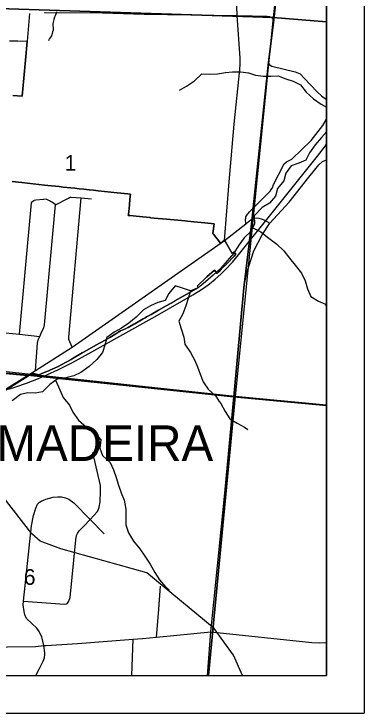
# Model space of a CAD drawing. Extents: x 0 to 34, y 0 to 22.
# Drawn here: x 8.069 to 9, y 14 to 15.858 of the extents above; entities that cross this region are included whole.
import ezdxf

# ---------------------------------------------------------------- set-up
doc = ezdxf.new("R2010")
doc.units = 0
for name, color, linetype in [('GM_X_City_Street', 7, 'Continuous'), ('GM_X_Corporation_Text', 7, 'Continuous'), ('GM_X_County_Road', 7, 'Continuous'), ('GM_X_Minor_River', 7, 'Continuous'), ('GM_X_Rail_Line', 7, 'Continuous'), ('GM_X_Section', 7, 'Continuous'), ('GM_X_Section_Text', 7, 'Continuous'), ('GM_X_State_Route', 7, 'Continuous'), ('GM_X_Unincorporated', 7, 'Continuous'), ('SH_Data', 7, 'Continuous')]:
    doc.layers.add(name, color=color, linetype=linetype)

msp = doc.modelspace()

# ---------------------------------------------------------------- linework, layer by layer
at = {"layer": 'GM_X_City_Street'}
for p, q in [((8.5831, 14.1), (8.5921, 14.2156)), ((8.3825, 14.1), (8.3861, 14.1963))]:
    msp.add_line(p, q, dxfattribs=at)
for points in [[(8.6284, 15.2561), (8.6412, 15.4115), (8.6542, 15.5648), (8.6697, 15.7102), (8.6708, 15.7253), (8.6703, 15.7405), (8.6623, 15.8542), (8.6542, 16.0723)], [(8.7494, 15.3017), (8.8009, 15.3574), (8.853, 15.4241), (8.8794, 15.4571), (8.8898, 15.466), (8.9, 15.4706)], [(8.0832, 15.0066), (8.1156, 15.3556), (8.1168, 15.3586), (8.1188, 15.3606), (8.121, 15.362), (8.1236, 15.3632), (8.1264, 15.3638), (8.1473, 15.3657)], [(8.1261, 14.9107), (8.1315, 14.9833), (8.1332, 14.9917), (8.1374, 15.0011), (8.1431, 15.0139), (8.1482, 15.0233), (8.1499, 15.0317), (8.1789, 15.3507), (8.1733, 15.3553), (8.1632, 15.3616), (8.1564, 15.3644), (8.1473, 15.3657)], [(8.1789, 15.3507), (8.2139, 15.3687), (8.2166, 15.3699), (8.219, 15.3707), (8.2203, 15.3708), (8.2469, 15.3689), (8.275, 15.3668)], [(8.2232, 14.9723), (8.2145, 14.9925), (8.2142, 14.9955), (8.2143, 14.9993), (8.2469, 15.3689)], [(7.9643, 15.0188), (8.0158, 15.0135), (8.0457, 15.0105), (8.0832, 15.0066), (8.1374, 15.0011)], [(7.6676, 14.9419), (7.9597, 14.9102), (7.9764, 14.9087), (8.0369, 14.9033), (8.1046, 14.8972)], [(8.0942, 14.2972), (8.2033, 14.2889), (8.2083, 14.2901), (8.2106, 14.2922), (8.2146, 14.2974), (8.2182, 14.3072), (8.2334, 14.4599), (8.2352, 14.4716), (8.2375, 14.4775), (8.2416, 14.4844), (8.2537, 14.4955), (8.2713, 14.5145), (8.2909, 14.5355), (8.2937, 14.5414), (8.2953, 14.5475), (8.2977, 14.5616), (8.2992, 14.5896), (8.2984, 14.6045), (8.278, 14.6924)], [(8.1479, 14.1791), (8.1425, 14.2024), (8.1342, 14.2189), (8.1291, 14.2255), (8.1028, 14.2502), (8.0981, 14.2583), (8.0953, 14.2698), (8.0931, 14.2873), (8.0942, 14.2972), (8.1151, 14.4973), (8.1205, 14.5252), (8.1271, 14.5444), (8.1313, 14.5549), (8.1362, 14.5602), (8.1411, 14.5633), (8.1532, 14.5688), (8.1725, 14.5739), (8.185, 14.5746), (8.1951, 14.5746), (8.2057, 14.5723), (8.2143, 14.568), (8.2281, 14.5585), (8.2713, 14.5145), (8.3086, 14.4765)], [(8.4478, 14.2018), (8.4529, 14.2648), (8.4587, 14.3372)], [(8.127, 14.1), (8.1368, 14.1185), (8.1461, 14.1377), (8.1497, 14.1467), (8.1502, 14.1491), (8.1507, 14.1536), (8.1505, 14.1604), (8.1479, 14.1791)]]:
    msp.add_lwpolyline(points, dxfattribs=at)
at = {"layer": 'GM_X_County_Road'}
msp.add_line((8.5921, 14.2156), (8.6001, 14.2942), dxfattribs=at)
for points in [[(8.1496, 15.8622), (8.1516, 15.862), (8.3037, 15.8612), (8.4147, 15.8578), (8.6623, 15.8542), (8.742, 15.8523), (8.7487, 15.8515), (8.7528, 15.8494), (8.7562, 15.8463), (8.7578, 15.843), (8.759, 15.8349), (8.7457, 15.729), (8.7479, 15.7232), (8.755, 15.7188), (8.8168, 15.704), (8.83, 15.6987), (8.8407, 15.6871), (8.8751, 15.6512), (8.8866, 15.6399), (8.9, 15.6309)], [(8.6918, 15.328), (8.6954, 15.3323), (8.7056, 15.3425), (8.7507, 15.3875), (8.7515, 15.3886), (8.7557, 15.3946), (8.7562, 15.3957), (8.7587, 15.4048), (8.7863, 15.4581), (8.787, 15.4588), (8.794, 15.4647), (8.8075, 15.4724), (8.8596, 15.522), (8.8903, 15.5612), (8.9, 15.5786)], [(8.6858, 15.3002), (8.6849, 15.3128), (8.6851, 15.315), (8.6859, 15.3187), (8.6871, 15.3214), (8.69, 15.3259), (8.6918, 15.328)], [(8.6927, 15.3061), (8.6975, 15.3103), (8.7027, 15.3134), (8.7075, 15.3149), (8.7148, 15.316), (8.72, 15.3155), (8.7262, 15.3138), (8.7313, 15.3115), (8.7494, 15.3017)], [(8.6284, 15.2561), (8.6858, 15.3002), (8.6927, 15.3061)], [(8.6669, 14.9823), (8.6806, 15.1296), (8.6874, 15.1674), (8.7067, 15.2283), (8.7291, 15.2712), (8.7494, 15.3017)], [(8.1189, 14.9061), (8.1261, 14.9107), (8.2232, 14.9723), (8.6284, 15.2561)], [(8.6001, 14.2942), (8.6295, 14.584), (8.6468, 14.7653), (8.6536, 14.8399), (8.6669, 14.9823)], [(7.798, 14.7098), (7.8288, 14.7285), (7.9816, 14.8208), (8.1046, 14.8972), (8.1075, 14.899), (8.1125, 14.9021), (8.1189, 14.9061)], [(7.5889, 14.1882), (7.7624, 14.1809), (7.975, 14.1748), (7.9758, 14.1749), (8.1262, 14.1771), (8.1479, 14.1791), (8.1543, 14.1796), (8.238, 14.1846), (8.3861, 14.1963), (8.4107, 14.1983), (8.4478, 14.2018), (8.5921, 14.2156)], [(8.5921, 14.2156), (8.8609, 14.1876), (8.881, 14.1865), (8.9, 14.1877)]]:
    msp.add_lwpolyline(points, dxfattribs=at)
at = {"layer": 'GM_X_Minor_River'}
for points in [[(8.1821, 15.8634), (8.1796, 15.8574), (8.1779, 15.8529), (8.1766, 15.8492), (8.1748, 15.8435), (8.173, 15.8364), (8.172, 15.8319), (8.1719, 15.8281), (8.1721, 15.8254), (8.1724, 15.8223), (8.1726, 15.8189), (8.1725, 15.8151), (8.1715, 15.8102), (8.1702, 15.8061), (8.1684, 15.8001), (8.166, 15.7964), (8.1631, 15.7927), (8.1611, 15.7893), (8.1602, 15.7867)], [(8.5088, 15.6554), (8.5278, 15.6661), (8.5488, 15.6801), (8.5686, 15.6988), (8.5892, 15.6977), (8.6105, 15.6992), (8.6311, 15.7026), (8.6502, 15.7037), (8.6723, 15.7045), (8.6925, 15.7011), (8.7115, 15.6954), (8.7321, 15.6927), (8.7519, 15.6927), (8.7717, 15.6931), (8.7916, 15.6851), (8.811, 15.679), (8.8312, 15.6695), (8.8461, 15.6501), (8.8659, 15.6322), (8.8861, 15.6178), (8.9, 15.6098)], [(8.9, 15.5444), (8.8869, 15.5299), (8.8697, 15.5105), (8.8548, 15.4884), (8.8453, 15.4694), (8.8263, 15.4614), (8.8061, 15.4542), (8.7923, 15.4344), (8.7862, 15.4142), (8.7699, 15.3937), (8.7641, 15.3739), (8.7489, 15.3549), (8.7291, 15.3435), (8.7081, 15.3214), (8.7085, 15.2997), (8.7001, 15.2803), (8.6807, 15.2632), (8.6666, 15.2438), (8.6533, 15.2225), (8.6361, 15.202), (8.6186, 15.1826), (8.5984, 15.1636), (8.5786, 15.1457), (8.5584, 15.1297), (8.5385, 15.1225)], [(8.7039, 15.2892), (8.7257, 15.2792), (8.747, 15.2621), (8.768, 15.2465), (8.787, 15.2282), (8.8015, 15.2092), (8.8168, 15.1902), (8.8339, 15.1689), (8.8438, 15.1483), (8.8492, 15.1278), (8.8587, 15.1069), (8.8785, 15.0947), (8.8976, 15.0867), (8.9, 15.0787)], [(8.5385, 15.1225), (8.5172, 15.1293), (8.4974, 15.135), (8.481, 15.1152), (8.4707, 15.0962), (8.4513, 15.0909), (8.4318, 15.0818), (8.4128, 15.0715), (8.3937, 15.0525), (8.3739, 15.0361), (8.3549, 15.0228), (8.3347, 15.0125), (8.3156, 14.9977), (8.3107, 14.9779), (8.3042, 14.9585), (8.2886, 14.9395), (8.2684, 14.9213), (8.2466, 14.9049), (8.2276, 14.8958), (8.2032, 14.8901), (8.1834, 14.887), (8.1639, 14.8733), (8.1441, 14.8539), (8.1251, 14.8501), (8.1053, 14.8509), (8.0862, 14.8467), (8.0633, 14.83)], [(8.5385, 15.1225), (8.5317, 15.1019), (8.5256, 15.0825), (8.5176, 15.0605), (8.5069, 15.0411), (8.5134, 15.0209), (8.5203, 14.9992), (8.5229, 14.9802), (8.5382, 14.9585), (8.5492, 14.9391), (8.5569, 14.9201), (8.5641, 14.9003), (8.5717, 14.8806), (8.5855, 14.8608), (8.6053, 14.8418), (8.6149, 14.8277)], [(8.1794, 14.8842), (8.1902, 14.8593), (8.199, 14.8383), (8.2165, 14.8186), (8.2253, 14.7995), (8.2406, 14.7786), (8.2615, 14.7596), (8.2814, 14.7471), (8.3, 14.7261), (8.297, 14.7037), (8.3042, 14.6847), (8.3248, 14.6657), (8.3336, 14.6459), (8.3408, 14.6257), (8.3466, 14.6052), (8.3542, 14.585), (8.3618, 14.5656), (8.3664, 14.5417), (8.3664, 14.5196)], [(8.6149, 14.8277), (8.6186, 14.8224), (8.6305, 14.8018), (8.6426, 14.782), (8.6625, 14.7706), (8.6819, 14.76), (8.6911, 14.7531)], [(8.3664, 14.5196), (8.3664, 14.4998), (8.3733, 14.4785), (8.3862, 14.4568), (8.403, 14.4363), (8.4163, 14.4173), (8.4312, 14.3952), (8.4434, 14.3735), (8.4556, 14.3541), (8.472, 14.3351), (8.4811, 14.3271)]]:
    msp.add_lwpolyline(points, dxfattribs=at)
at = {"layer": 'GM_X_Rail_Line'}
for points in [[(7.3275, 14.1), (8.9, 14.1), (8.9, 18.4734)], [(8.1097, 15.8592), (8.1035, 15.7847), (8.0989, 15.7352), (8.097, 15.7154), (8.0963, 15.7069), (8.09, 15.6393), (8.0653, 15.6416)], [(8.0653, 15.6416), (8.09, 15.6393), (8.0963, 15.7069), (8.097, 15.7154), (8.0989, 15.7352), (8.1035, 15.7847), (8.079, 15.7852), (8.0563, 15.7856)], [(8.0542, 14.8603), (8.0738, 14.8667), (8.1018, 14.8767), (8.1339, 14.8893), (8.1578, 14.8995), (8.1855, 14.9119), (8.2034, 14.9207), (8.2225, 14.9306), (8.2677, 14.9553), (8.3503, 15.0015), (8.4438, 15.054), (8.5155, 15.0942), (8.5446, 15.111), (8.5606, 15.1208), (8.5751, 15.1306), (8.5887, 15.1407), (8.604, 15.1532), (8.6188, 15.166), (8.6307, 15.1775), (8.6496, 15.198), (8.6662, 15.2178), (8.7629, 15.3384), (8.8765, 15.4799), (8.8971, 15.5074), (8.9, 15.5117)], [(8.0639, 15.4125), (8.0899, 15.4097), (8.1194, 15.4065), (8.1494, 15.4033), (8.1589, 15.4023), (8.1888, 15.399), (8.1991, 15.3979), (8.2194, 15.3957), (8.2194, 15.3957), (8.2308, 15.3945), (8.242, 15.3933), (8.2543, 15.3921), (8.2689, 15.3905), (8.2802, 15.3893), (8.2924, 15.388), (8.3094, 15.3862), (8.3265, 15.3844), (8.3432, 15.3826), (8.3715, 15.3795), (8.3783, 15.3788), (8.377, 15.3654), (8.3756, 15.3505), (8.3739, 15.3326), (8.3732, 15.3255), (8.3728, 15.3225), (8.377, 15.322), (8.4029, 15.3195), (8.4303, 15.3167), (8.4309, 15.3167), (8.4329, 15.3165), (8.4419, 15.3156), (8.4747, 15.3125), (8.4952, 15.3105), (8.5244, 15.3077), (8.5305, 15.3071), (8.5467, 15.3055), (8.5763, 15.3026), (8.6008, 15.3003), (8.5978, 15.2746), (8.5991, 15.273), (8.6155, 15.252), (8.6183, 15.2483), (8.6287, 15.2565), (8.6312, 15.2523), (8.6495, 15.2215), (8.6539, 15.2257), (8.6589, 15.2191), (8.654, 15.2141), (8.6345, 15.194), (8.6202, 15.1797), (8.6136, 15.173), (8.6089, 15.1682), (8.6018, 15.1774), (8.5819, 15.159), (8.5556, 15.1347), (8.5594, 15.1307), (8.5271, 15.1122), (8.4966, 15.0951), (8.4965, 15.095), (8.4736, 15.082), (8.4531, 15.0706), (8.4333, 15.0593), (8.4216, 15.0527), (8.4173, 15.0502), (8.4126, 15.0476), (8.3899, 15.0347), (8.3878, 15.0335), (8.3772, 15.0275), (8.3725, 15.0249), (8.3717, 15.0244), (8.3651, 15.0207), (8.3518, 15.0155), (8.3478, 15.0132), (8.3398, 15.0076), (8.3232, 14.9982), (8.311, 14.9913), (8.2862, 14.9777), (8.2637, 14.9647), (8.252, 14.9579), (8.2501, 14.9569), (8.2259, 14.9429), (8.2203, 14.9397), (8.2126, 14.9353), (8.2056, 14.9312), (8.1865, 14.921), (8.1841, 14.9199), (8.1767, 14.9165), (8.1644, 14.9109), (8.1635, 14.9104), (8.1537, 14.9065), (8.1351, 14.8992), (8.1241, 14.9015), (8.118, 14.9028), (8.1158, 14.9032), (8.1118, 14.9007), (8.1053, 14.895), (8.0306, 14.8496)], [(8.0306, 14.8496), (8.1053, 14.895), (8.1118, 14.9007), (8.1158, 14.9032), (8.118, 14.9028), (8.1241, 14.9015), (8.1351, 14.8992), (8.1537, 14.9065), (8.1635, 14.9104), (8.1644, 14.9109), (8.1767, 14.9165), (8.1841, 14.9199), (8.1865, 14.921), (8.2056, 14.9312), (8.2126, 14.9353), (8.2203, 14.9397), (8.2259, 14.9429), (8.2501, 14.9569), (8.252, 14.9579), (8.2637, 14.9647), (8.2862, 14.9777), (8.311, 14.9913), (8.3232, 14.9982), (8.3398, 15.0076), (8.3478, 15.0132), (8.3518, 15.0155), (8.3651, 15.0207), (8.3717, 15.0244), (8.3725, 15.0249), (8.3772, 15.0275), (8.3878, 15.0335), (8.3899, 15.0347), (8.4126, 15.0476), (8.4173, 15.0502), (8.4216, 15.0527), (8.4333, 15.0593), (8.4531, 15.0706), (8.4736, 15.082), (8.4965, 15.095), (8.4966, 15.0951), (8.5271, 15.1122), (8.5594, 15.1307), (8.5556, 15.1347), (8.5819, 15.159), (8.6018, 15.1774), (8.6089, 15.1682), (8.6136, 15.173), (8.6202, 15.1797), (8.6345, 15.194), (8.654, 15.2141), (8.6589, 15.2191), (8.6539, 15.2257), (8.6495, 15.2215), (8.6312, 15.2523), (8.6287, 15.2565), (8.6183, 15.2483), (8.6155, 15.252), (8.5991, 15.273), (8.5978, 15.2746), (8.6008, 15.3003), (8.5763, 15.3026), (8.5467, 15.3055), (8.5305, 15.3071), (8.5244, 15.3077), (8.4952, 15.3105), (8.4747, 15.3125), (8.4419, 15.3156), (8.4329, 15.3165), (8.4309, 15.3167), (8.4303, 15.3167), (8.4029, 15.3195), (8.377, 15.322), (8.3728, 15.3225), (8.3732, 15.3255), (8.3739, 15.3326), (8.3756, 15.3505), (8.377, 15.3654), (8.3783, 15.3788), (8.3715, 15.3795), (8.3432, 15.3826), (8.3265, 15.3844), (8.3094, 15.3862), (8.2924, 15.388), (8.2802, 15.3893), (8.2689, 15.3905), (8.2543, 15.3921), (8.242, 15.3933), (8.2308, 15.3945), (8.2194, 15.3957), (8.2194, 15.3957), (8.1991, 15.3979), (8.1888, 15.399), (8.1589, 15.4023), (8.1494, 15.4033), (8.1194, 15.4065), (8.0899, 15.4097), (8.0639, 15.4125)], [(8.677, 14.1), (8.6529, 14.1539), (8.6016, 14.2246), (8.4219, 14.3724), (8.1928, 14.4363), (8.1383, 14.457), (8.1157, 14.4758), (7.9839, 14.6453), (7.9333, 14.6682), (7.8871, 14.6727), (7.7436, 14.6584), (7.6372, 14.6594), (7.536, 14.6658)]]:
    msp.add_lwpolyline(points, dxfattribs=at)
at = {"layer": 'GM_X_Section'}
for points in [[(7.8519, 16.8782), (8.8753, 16.9253), (8.7578, 15.8486), (7.7559, 15.8813)], [(7.7559, 15.8813), (8.7578, 15.8486), (8.6569, 14.8409), (7.669, 14.9471)]]:
    msp.add_lwpolyline(points, close=True, dxfattribs=at)
at = {"layer": 'GM_X_State_Route'}
msp.add_lwpolyline([(8.9, 14.8177), (8.9, 17.125), (8.8977, 17.1009), (8.7588, 15.8355), (8.7455, 15.7295), (8.7054, 15.343), (8.7025, 15.3139), (8.6804, 15.1301), (8.6534, 14.8404)], close=True, dxfattribs=at)
for points in [[(6.785, 15.0248), (6.9986, 15.0029), (7.0752, 14.9951), (7.1594, 14.988), (7.2905, 14.977), (7.4121, 14.9668), (7.4736, 14.9616), (7.5356, 14.9555), (7.5979, 14.9493), (7.6674, 14.9424), (7.9594, 14.9107), (7.9762, 14.9092), (8.0367, 14.9038), (8.1044, 14.8977), (8.6534, 14.8404), (8.6804, 15.1301), (8.7025, 15.3139), (8.7054, 15.343), (8.7455, 15.7295), (8.7588, 15.8355), (8.8977, 17.1009)], [(2.5056, 14.1), (8.9, 14.1), (8.9, 14.8177), (8.6534, 14.8404), (8.1044, 14.8977), (8.0367, 14.9038), (7.9762, 14.9092), (7.9594, 14.9107), (7.6674, 14.9424), (7.5979, 14.9493), (7.5356, 14.9555), (7.4736, 14.9616), (7.4121, 14.9668), (7.2905, 14.977), (7.1594, 14.988), (7.0752, 14.9951), (6.9986, 15.0029), (6.785, 15.0248)]]:
    msp.add_lwpolyline(points, dxfattribs=at)
at = {"layer": 'GM_X_Unincorporated'}
for points in [[(8.9, 15.8373), (8.9, 16.922), (8.8753, 16.9253), (8.7578, 15.8486)], [(8.9, 14.818), (8.9, 15.8373), (8.7578, 15.8486), (8.6569, 14.8409)], [(7.5806, 14.1), (8.5862, 14.1), (8.6569, 14.8409), (7.669, 14.9471)], [(8.5862, 14.1), (8.9, 14.1), (8.9, 14.818), (8.6569, 14.8409)]]:
    msp.add_lwpolyline(points, close=True, dxfattribs=at)
at = {"layer": 'SH_Data'}
for p, q in [((9, 21), (9, 14)), ((8.9, 20.9), (8.9, 14.1)), ((2.1, 14.1), (8.9, 14.1)), ((2, 14), (9, 14))]:
    msp.add_line(p, q, dxfattribs=at)

# ---------------------------------------------------------------- texts
at = {"layer": 'GM_X_Corporation_Text'}
msp.add_text('MADEIRA', height=0.0947, rotation=0, dxfattribs=at).set_placement((8.0218, 14.6698))
at = {"layer": 'GM_X_Section_Text'}
for s, p in [('1', (8.2032, 15.441)), ('6', (8.0948, 14.3406))]:
    msp.add_text(s, height=0.0419, rotation=0, dxfattribs=at).set_placement(p)

doc.saveas('drawing.dxf')
